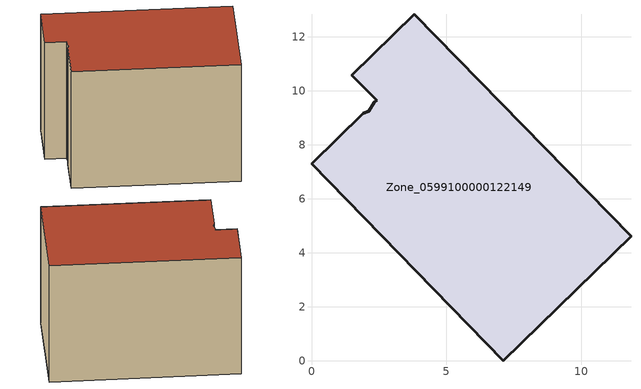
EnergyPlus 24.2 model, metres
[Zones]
Zone_0599100000122149
 floor ground (C_G): 2.12,9.24 2.33,9.57 2.41,9.65 1.5,10.58 3.81,12.84 11.84,4.62 7.11,0 0,7.3 1.92,9.18 z0
 wall outside (C_F): 7.11,0 11.84,4.62 3.81,12.84 1.5,10.58 2.41,9.65 2.33,9.57 2.12,9.24 1.92,9.18 0,7.3 7.11,0 z0:8.19
 roof outside (C_R): 2.33,9.57 2.12,9.24 1.92,9.18 0,7.3 7.11,0 11.84,4.62 3.81,12.84 1.5,10.58 2.41,9.65 z8.19
[BUILDING]
Pand.0599100000122149: North Axis=0; Terrain=City; Loads Convergence Tolerance Value=0.04; Temperature Convergence Tolerance Value=0.4; Solar Distribution=FullExterior; Maximum Number of Warmup Days=25; Minimum Number of Warmup Days=1
[Site:Location]
Rotterdam.The.Hague.AP_ZH_NLD Design_Conditions: Latitude=51.96; Longitude=4.45; Time Zone=1; Elevation=-4.5
[SITE:GROUNDTEMPERATURE:BUILDINGSURFACE]
18, 18, 18, 18, 18, 18, 18, 18, 18, 18, 18, 18
[MATERIAL] Thermal Absorptance=0.9; Solar Absorptance=0.7; Visible Absorptance=0.7
Name | Roughness | Thickness | Conductivity | Density | Specific Heat
G.TI.1975-1991 | MediumSmooth | 0.15 | 0.288461 | 540 | 1210
F.TI.1975-1991 | Rough | 0.3 | 0.230769 | 1920 | 840
R.TI.1975-1991 | MediumRough | 0.2 | 0.153846 | 1500 | 1000
[CONSTRUCTION]
C_G: G.TI.1975-1991
C_F: F.TI.1975-1991
C_R: R.TI.1975-1991
[ZONE]
Zone_0599100000122149: Type=1; Multiplier=1; Ceiling Height=Autocalculate; Volume=Autocalculate; Floor Area=autocalculate; Part of Total Floor Area=Yes
[ZONEINFILTRATION:DESIGNFLOWRATE]
Infil_Zone_0599100000122149: Zone or ZoneList or Space or SpaceList=Zone_0599100000122149; Schedule=AlwaysOn; Design Flow Rate Calculation Method=Flow/Area; Flow Rate per Floor Area=0.003; Constant Term Coefficient=1; Temperature Term Coefficient=0; Velocity Term Coefficient=0; Velocity Squared Term Coefficient=0
[HVACTEMPLATE:ZONE:IDEALLOADSAIRSYSTEM]
Zone_0599100000122149: Maximum Heating Supply Air Temperature=50; Minimum Cooling Supply Air Temperature=13; Maximum Heating Supply Air Humidity Ratio=0.0156; Minimum Cooling Supply Air Humidity Ratio=0.0077; Heating Limit=NoLimit; Cooling Limit=NoLimit; Dehumidification Control Type=ConstantSensibleHeatRatio; Cooling Sensible Heat Ratio=0.7; Dehumidification Setpoint=60; Humidification Control Type=None; Humidification Setpoint=30; Outdoor Air Method=None; Outdoor Air Flow Rate per Person=0.00944; Outdoor Air Flow Rate per Zone Floor Area=0; Outdoor Air Flow Rate per Zone=0; Demand Controlled Ventilation Type=None; Outdoor Air Economizer Type=NoEconomizer; Heat Recovery Type=None; Sensible Heat Recovery Effectiveness=0.7; Latent Heat Recovery Effectiveness=0.65
[ZONECONTROL:THERMOSTAT]
ThermostatControl_Zone_0599100000122149: Zone or ZoneList=Zone_0599100000122149; Control Type Schedule=DualSetpointControlType; Control 1=Thermostat_Zone_0599100000122149; Temperature Difference Between Cutout And Setpoint=0
[THERMOSTATSETPOINT:DUALSETPOINT]
Thermostat_Zone_0599100000122149: Heating Setpoint Temperature Schedule=HeatingSetpoint_Zone_0599100000122149; Cooling Setpoint Temperature Schedule=CoolingSetpoint_Zone_0599100000122149
[SCHEDULE:COMPACT]
HeatingSetpoint_Zone_0599100000122149: Through: 12/31, For: AllDays, Until: 24:00, 21
CoolingSetpoint_Zone_0599100000122149: Through: 12/31, For: AllDays, Until: 24:00, 24
DualSetpointControlType: Through: 12/31, For: AllDays, Until: 24:00, 4
AlwaysOn: Through: 12/31, For: AllDays, Until: 24:00, 1
